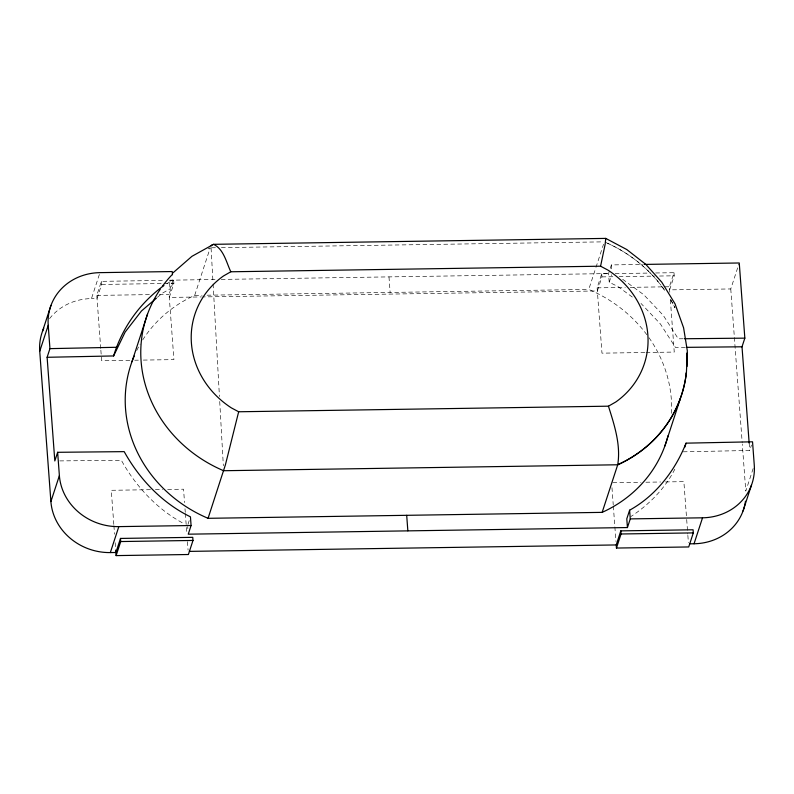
<?xml version="1.0" encoding="UTF-8"?>
<svg xmlns="http://www.w3.org/2000/svg" width="794" height="794" viewBox="0 0 794 794"><rect width="100%" height="100%" fill="white"/><g stroke="black" fill="none" stroke-linecap="round" stroke-linejoin="round"><path stroke-width="0.6" stroke-dasharray="3.97 2.98" d="M49.556 318.642A56.176 51.352 18.1 0 1 91.469 298.594L99.587 273.771M100.739 348.516L96.799 295.408L101.394 281.344L165.083 280.381M101.394 281.344L101.622 284.451L97.027 298.514L91.469 298.594M157.371 297.363L162.045 293.363L170.035 288.907L172.864 280.252L172.626 276.987M143.297 360.089L173.916 359.622L169.062 294.316L173.658 280.252L169.985 280.312M173.658 280.252L173.896 283.359L169.301 297.422L201.458 296.936M142.682 339.961A133.461 122.018 18.1 0 1 194.679 295.388L210.231 247.797A133.461 122.018 18.1 0 0 208.058 248.81M187.97 524.397L189.736 518.988M646.852 334.731A133.461 122.018 18.1 0 0 588.761 289.433L595.589 268.541M595.966 267.38L603.559 244.165M644.847 352.516L601.971 353.161L597.118 287.845L601.713 273.791L609.067 273.682M601.713 273.791L601.951 276.898L597.346 290.961L202.698 296.916M632.312 297.065L617.851 286.485L609.216 282.267L608.561 273.573L611.39 264.918L643.358 264.432M609.216 282.267L611.688 274.704M669.799 292.311L669.392 286.763L673.987 272.699L655.616 272.977M673.987 272.699L674.215 275.806L669.62 289.87L730.768 288.947L738.886 264.114M683.217 451.806L749.715 450.466L751.481 445.057M753.169 468.52L745.784 491.089L742.311 444.253M674.84 469.165C665.025 488.588 648.896 504.805 630.783 516.616M166.869 283.597L172.864 280.252M211.472 247.778L216.425 247.708M221.387 247.629L603.083 241.862M215.035 279.508L169.39 280.203L170.035 288.907M221.208 279.419L608.561 273.573M615.191 273.583L650.713 273.047M101.622 284.451L162.869 283.527M164.09 283.508L173.896 283.359M601.951 276.898L612.968 276.729M619.092 276.64L654.613 276.104M659.516 276.034L674.215 275.806M96.799 295.408L150.691 294.594M159.266 294.465L169.062 294.316M597.118 287.845L625.295 287.428M630.188 287.349L669.392 286.763M194.679 295.388L202.093 295.279M207.045 295.199L588.761 289.433M129.819 360.287L101.652 360.714L100.828 349.737M134.722 360.218L138.394 360.158M646.068 352.496L674.245 352.07L670.344 299.626M150.473 489.7L111.279 490.295L113.81 524.447M155.376 489.63L162.72 489.521M167.623 489.441L183.543 489.203L184.545 502.622M612.819 482.722L640.996 482.295M645.899 482.226L660.598 481.998M665.491 481.928L683.872 481.65L686.582 518.234M683.227 338.76L678.294 338.81L663.258 315.347L643.815 294.773L622.605 279.24M685.321 347.365L675.466 347.454L660.429 324.002L640.986 303.417M59.749 460.907L121.363 460.292C136.002 486.752 157.52 509.718 184.377 523.901M749.159 443.062L749.715 450.466M730.768 288.947L742.221 443.022M686.681 519.455L687.763 534.094M687.852 535.315L688.398 542.63M611.39 264.918L611.876 271.449M611.966 487.645L613.236 504.805M613.325 506.036L614.784 525.648M614.874 526.879L615.965 541.458M388.981 276.888L390.132 292.44M187.692 526.571L187.86 528.744M184.992 508.716L185.27 512.378M185.359 513.599L186.719 531.891M187.444 541.647L188.079 550.182M113.899 525.658L114.535 534.203M115.17 542.739L115.537 547.612M211.075 248.105L213.03 282.733M213.1 283.974L219.442 396.524M219.72 401.466L223.342 465.78M136.737 350.541A133.461 122.018 18.1 0 1 140.181 344.11M605.415 242.319A133.461 122.018 18.1 0 1 660.945 285.205M662.414 287.14A133.461 122.018 18.1 0 1 665.233 291.09M670.434 299.288A133.461 122.018 18.1 0 1 674.95 307.774A133.531 122.078 18.1 0 0 670.354 299.308M607.589 243.292A133.531 122.078 18.1 0 1 665.164 291.12M648.986 337.688A133.461 122.018 18.1 0 1 671.436 414.121"/><path stroke-width="1.19" d="M686.373 373.875L687.326 350.849L683.604 327.833L675.029 303.824L661.799 282.227L645.869 264.422L626.774 249.534L605.762 238.399L213.526 244.324L191.94 256.323L172.784 273.017M600.582 266.198L230.806 271.776L223.461 275.984A88.323 80.75 18.1 0 0 231.382 407.898L238.666 411.768L608.442 406.181L615.797 401.982A88.323 80.75 18.1 0 0 607.867 270.059L600.582 266.198L605.127 244.413L605.762 238.399L605.465 238.786M238.666 411.768L225.407 464.827L208.068 518.313L602.15 512.368A133.461 122.018 18.1 0 0 668.072 435.668M602.15 512.368L617.712 464.778C620.977 444.958 614.348 424.919 608.442 406.181M42.489 331.366L50.965 305.412M115.716 550.053L116.123 555.601L188.396 554.51L192.992 540.456L192.763 537.34L120.49 538.431L115.894 552.495L110.336 552.574A56.176 51.352 18.1 0 1 50.895 501.58L39.73 351.266L48.216 325.312A56.176 51.352 18.1 0 1 99.955 272.64L172.219 271.548L172.467 274.813M689.599 543.83L694.045 543.761L702.531 517.807A56.176 51.352 18.1 0 0 754.27 465.135L752.543 441.811L686.046 443.161C675.079 470.733 655.814 495.694 629.612 510.195L630.267 518.899L627.439 527.553L188.257 534.183L191.086 525.529L190.441 516.825C162.036 503.029 139.436 479.06 124.192 451.637L57.644 452.302L54.816 460.957L47.114 357.29L49.943 348.635L48.216 325.312M50.895 501.58L59.381 475.626L57.644 452.302M47.114 357.29L113.611 355.94C122.137 327.684 140.072 302.842 163.941 285.512M131.983 361.677L147.535 314.087M110.336 552.574L118.822 526.62A56.176 51.352 18.1 0 1 59.381 475.626M116.123 555.601L120.728 541.548L120.49 538.431M616.223 544.942L620.819 530.878L693.083 529.787L693.311 532.893L688.716 546.957L616.452 548.049L616.223 544.942L189.399 551.383M616.452 548.049L621.047 533.985L620.819 530.878M629.612 510.195L626.794 518.849L627.439 527.553M664.846 446.069L680.398 398.489M684.636 447.479L686.046 443.161M749.159 443.062L742.013 346.799L744.841 338.145L739.254 262.983L644.589 264.412M743.035 510.989L751.511 485.035M113.611 355.94L125.134 332.081L141.481 310.96L156.438 298.167M211.095 245.892L212.206 244.731M49.943 348.635L116.44 347.286M617.712 464.778A133.531 122.078 18.1 0 0 686.383 372.584A133.461 122.018 18.1 0 1 617.712 464.778L223.62 470.723A133.461 122.018 18.1 0 1 160.249 289.324M118.822 526.62L191.086 525.529M630.267 518.899L702.531 517.807M120.728 541.548L192.992 540.456M621.047 533.985L693.311 532.893M684.458 338.75L744.841 338.145M686.562 347.345L742.013 346.799M213.526 244.324C223.739 249.038 226.34 262.387 230.806 271.776M406.697 515.316L407.848 530.868M208.068 518.313A133.461 122.018 18.1 0 1 134.206 356.059M162.353 286.336A133.461 122.018 18.1 0 1 171.752 275.032M686.989 366.53A133.461 122.018 18.1 0 0 686.969 353.102A133.531 122.078 18.1 0 1 687.009 364.089M745.477 501.222A56.176 51.352 18.1 0 1 694.045 543.761M39.73 351.266A56.176 51.352 18.1 0 1 43.759 328.259"/></g></svg>
